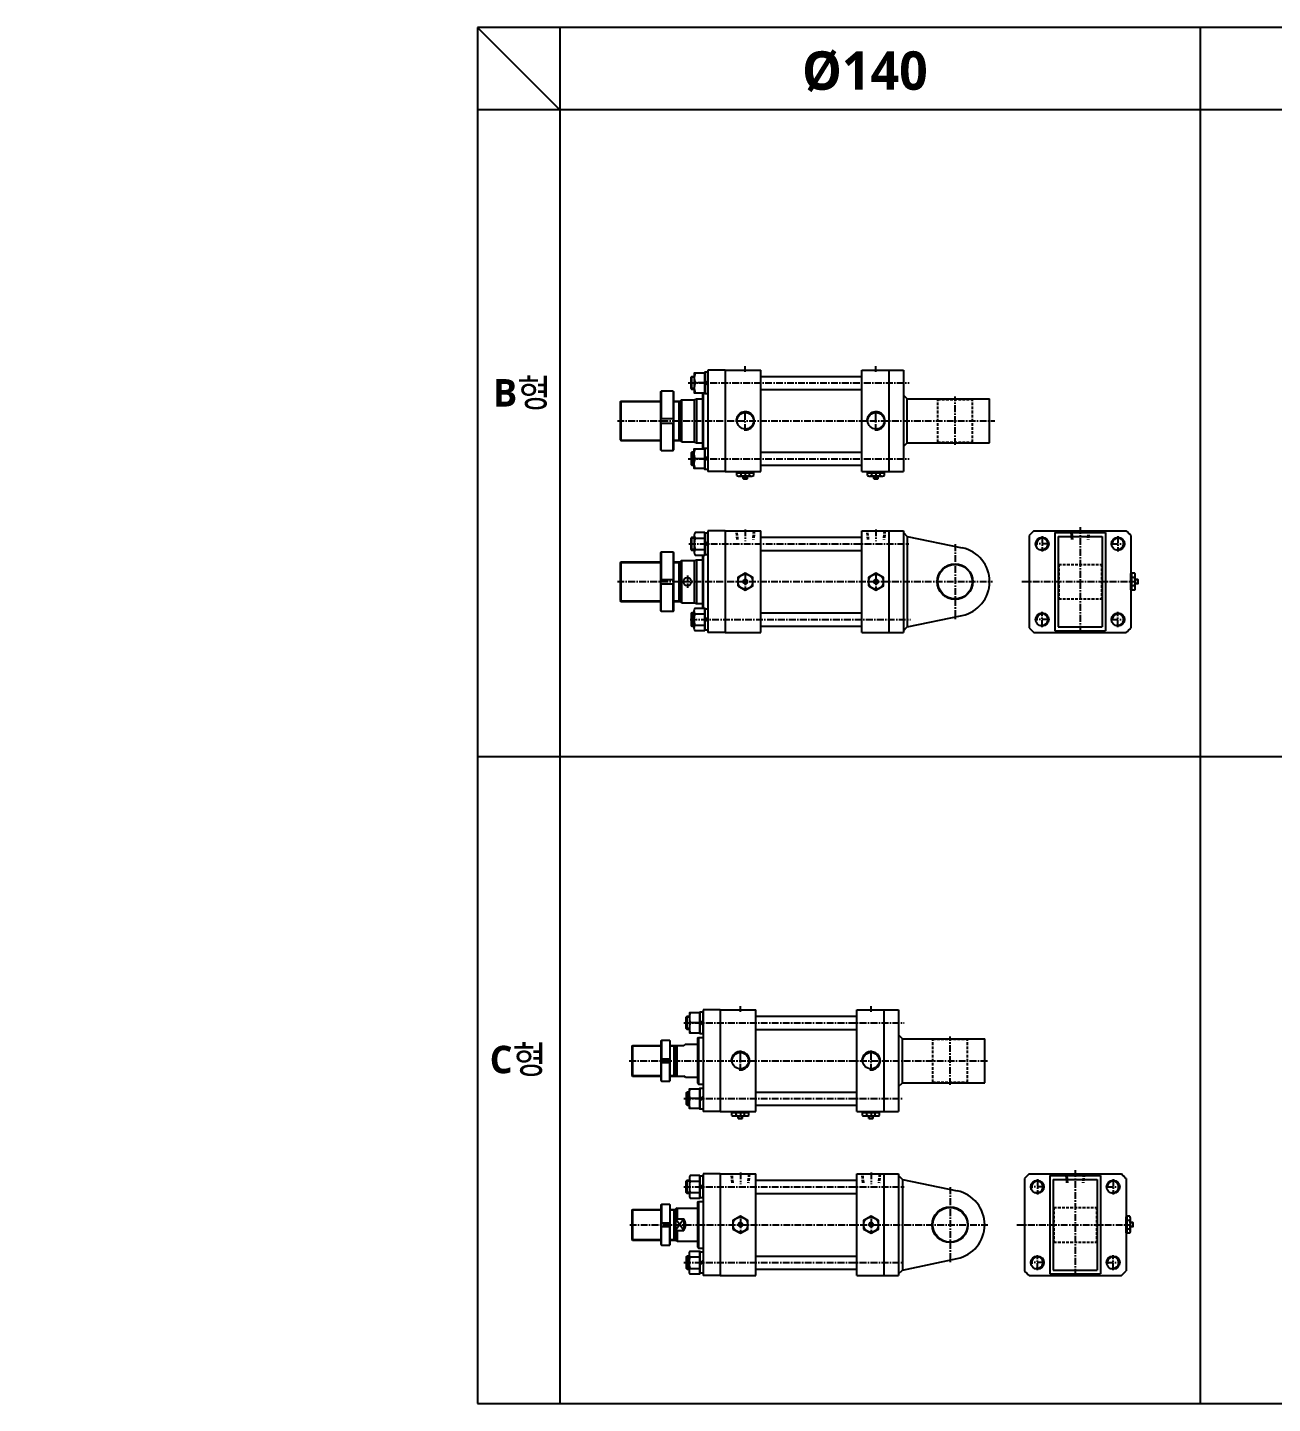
# Model space of a CAD drawing. Extents: x -819 to 9354, y 0 to 4161.
# Drawn here: x -819 to 1448, y 0 to 2506 of the extents above; entities that cross this region are included whole.
import ezdxf

# ---------------------------------------------------------------- set-up
doc = ezdxf.new("R2010")
doc.units = 0
doc.header["$LTSCALE"] = 10
doc.header["$MEASUREMENT"] = 0
doc.linetypes.add('CENTER', pattern=[2, 1.25, -0.25, 0.25, -0.25])
doc.linetypes.add('HIDDENX2', pattern=[0.75, 0.5, -0.25])
doc.layers.get('0').update_dxf_attribs({"linetype": 'CONTINUOUS'})
for name, color, linetype in [('HID', 2, 'HIDDENX2'), ('Line', 7, 'CONTINUOUS'), ('ML', 7, 'CONTINUOUS')]:
    doc.layers.add(name, color=color, linetype=linetype)
doc.styles.add('GHS', font='romans', dxfattribs={"bigfont": 'ghs'})
doc.styles.add('문자', font='romans.shx')

msp = doc.modelspace()

# ---------------------------------------------------------------- linework, layer by layer
for p, q in [((9354.3, 2505.7), (0, 2505.7)), ((0, 2505.7), (0, 0)), ((150, 2355.7), (0, 2505.7)), ((150, 2505.7), (150, 0)), ((1317.3, 0), (1317.3, 2505.7)), ((9354.3, 2355.7), (0, 2355.7)), ((0, 1177.9), (9354.3, 1177.9)), ((0, 0), (9354.3, 0))]:
    msp.add_line(p, q)
at = {"color": 7, "linetype": 'Continuous'}
for p, q in [((472.5, 1690), (472.5, 1695)), ((472.5, 1695), (478.8, 1695)), ((473.5, 1695), (473.5, 1697)), ((473.5, 1697), (502.7, 1697)), ((475.7, 1689), (500.5, 1689)), ((478.8, 1695), (503.7, 1695)), ((480.3, 1690), (480.3, 1695)), ((484.1, 1689.3), (484.1, 1689.3)), ((484.1, 1684.5), (484.1, 1689)), ((484.1, 1684.5), (484.6, 1684)), ((492.1, 1684.5), (484.1, 1684.5)), ((484.6, 1684), (491.6, 1684)), ((492.1, 1684.5), (491.6, 1684)), ((492.1, 1684.5), (492.1, 1689)), ((495.9, 1690), (495.9, 1695)), ((502.7, 1695), (502.7, 1697)), ((503.7, 1690), (503.7, 1695)), ((710.5, 1690), (710.5, 1695)), ((710.5, 1695), (716.8, 1695)), ((711.5, 1695), (711.5, 1697)), ((711.5, 1697), (740.7, 1697)), ((713.7, 1689), (738.5, 1689)), ((716.8, 1695), (741.7, 1695)), ((718.3, 1690), (718.3, 1695)), ((722.1, 1689.3), (722.1, 1689.3)), ((722.1, 1684.5), (722.1, 1689)), ((722.1, 1684.5), (722.6, 1684)), ((730.1, 1684.5), (722.1, 1684.5)), ((722.6, 1684), (729.6, 1684)), ((730.1, 1684.5), (729.6, 1684)), ((730.1, 1684.5), (730.1, 1689)), ((733.9, 1690), (733.9, 1695)), ((740.7, 1695), (740.7, 1697)), ((741.7, 1690), (741.7, 1695)), ((1190.4, 1482), (1190.4, 1511.2)), ((1192.4, 1511.2), (1190.4, 1511.2)), ((1197.5, 1512.2), (1192.4, 1512.2)), ((1192.4, 1487.3), (1192.4, 1512.2)), ((1197.5, 1504.4), (1192.4, 1504.4)), ((1198.4, 1484.2), (1198.4, 1509)), ((1192.4, 1482), (1190.4, 1482)), ((1197.5, 1488.8), (1192.4, 1488.8)), ((1192.4, 1481), (1192.4, 1487.3)), ((1197.5, 1481), (1192.4, 1481)), ((1198.2, 1492.6), (1198.2, 1492.6)), ((1202.9, 1500.6), (1198.4, 1500.6)), ((1202.9, 1492.6), (1198.4, 1492.6)), ((1202.9, 1500.6), (1203.4, 1500.1)), ((1202.9, 1500.6), (1202.9, 1492.6)), ((1202.9, 1492.6), (1203.4, 1493.1)), ((1203.4, 1493.1), (1203.4, 1500.1)), ((463.6, 524.7), (463.6, 529.7)), ((463.6, 529.7), (469.9, 529.7)), ((464.6, 529.7), (464.6, 531.7)), ((464.6, 531.7), (493.7, 531.7)), ((469.9, 529.7), (494.7, 529.7)), ((471.3, 524.7), (471.3, 529.7)), ((486.9, 524.7), (486.9, 529.7)), ((493.7, 529.7), (493.7, 531.7)), ((494.7, 524.7), (494.7, 529.7)), ((701.6, 524.7), (701.6, 529.7)), ((701.6, 529.7), (707.9, 529.7)), ((702.6, 529.7), (702.6, 531.7)), ((702.6, 531.7), (731.7, 531.7)), ((707.9, 529.7), (732.7, 529.7)), ((709.3, 524.7), (709.3, 529.7)), ((724.9, 524.7), (724.9, 529.7)), ((731.7, 529.7), (731.7, 531.7)), ((732.7, 524.7), (732.7, 529.7)), ((466.7, 523.7), (491.6, 523.7)), ((475.1, 523.9), (475.1, 524)), ((475.1, 519.2), (475.1, 523.7)), ((475.1, 519.2), (475.6, 518.7)), ((483.1, 519.2), (475.1, 519.2)), ((475.6, 518.7), (482.6, 518.7)), ((483.1, 519.2), (482.6, 518.7)), ((483.1, 519.2), (483.1, 523.7)), ((704.7, 523.7), (729.6, 523.7)), ((713.1, 523.9), (713.1, 524)), ((713.1, 519.2), (713.1, 523.7)), ((713.1, 519.2), (713.6, 518.7)), ((721.1, 519.2), (713.1, 519.2)), ((713.6, 518.7), (720.6, 518.7)), ((721.1, 519.2), (720.6, 518.7)), ((721.1, 519.2), (721.1, 523.7)), ((1181.5, 310.9), (1181.5, 340.1)), ((1183.5, 340.1), (1181.5, 340.1)), ((1188.5, 341.1), (1183.5, 341.1)), ((1183.5, 316.3), (1183.5, 341.1)), ((1188.5, 333.3), (1183.5, 333.3)), ((1189.5, 313.1), (1189.5, 337.9)), ((1194, 329.5), (1189.5, 329.5)), ((1194, 329.5), (1194.5, 329)), ((1194, 329.5), (1194, 321.5)), ((1194.5, 322), (1194.5, 329)), ((1183.5, 310.9), (1181.5, 310.9)), ((1188.5, 317.7), (1183.5, 317.7)), ((1183.5, 309.9), (1183.5, 316.3)), ((1188.5, 309.9), (1183.5, 309.9)), ((1189.2, 321.5), (1189.2, 321.5)), ((1194, 321.5), (1189.5, 321.5)), ((1194, 321.5), (1194.5, 322))]:
    msp.add_line(p, q, dxfattribs=at)
for points in [[(474.6, 1488.8), (488.1, 1481), (501.6, 1488.8), (501.6, 1504.4), (488.1, 1512.2), (474.6, 1504.4)], [(712.6, 1488.8), (726.1, 1481), (739.6, 1488.8), (739.6, 1504.4), (726.1, 1512.2), (712.6, 1504.4)], [(486.6, 1499.1), (485.2, 1496.6), (486.6, 1494.1), (489.5, 1494.1), (491, 1496.6), (489.5, 1499.1)], [(724.6, 1499.1), (723.2, 1496.6), (724.6, 1494.1), (727.5, 1494.1), (729, 1496.6), (727.5, 1499.1)], [(465.6, 317.7), (479.1, 309.9), (492.6, 317.7), (492.6, 333.3), (479.1, 341.1), (465.6, 333.3)], [(477.7, 328), (476.3, 325.5), (477.7, 323), (480.6, 323), (482, 325.5), (480.6, 328)], [(703.6, 317.7), (717.1, 309.9), (730.6, 317.7), (730.6, 333.3), (717.1, 341.1), (703.6, 333.3)], [(715.7, 328), (714.3, 325.5), (715.7, 323), (718.6, 323), (720, 325.5), (718.6, 328)]]:
    msp.add_lwpolyline(points, close=True, dxfattribs=at)
for centre, radius in [((488.1, 1496.6), 13.5), ((726.1, 1496.6), 13.5), ((488.1, 1496.6), 3.5), ((726.1, 1496.6), 3.5), ((479.1, 325.5), 13.5), ((479.1, 325.5), 3.5), ((717.1, 325.5), 13.5), ((717.1, 325.5), 3.5)]:
    msp.add_circle(centre, radius, dxfattribs=at)
for centre, radius, start, end in [((475.7, 1694.6), 5.62, 235.6158, 270), ((476.4, 1697.2), 8.22, 241.7006, 298.2994), ((488.1, 1720.3), 31.3, 255.6172, 270.0141), ((488.1, 1720.3), 31.3, 269.9859, 284.3828), ((499.8, 1697.2), 8.22, 241.7006, 298.2994), ((713.7, 1694.6), 5.62, 235.6158, 270), ((714.4, 1697.2), 8.22, 241.7006, 298.2994), ((726.1, 1720.3), 31.3, 255.6172, 270.0141), ((726.1, 1720.3), 31.3, 269.9859, 284.3828), ((737.8, 1697.2), 8.22, 241.7006, 298.2994), ((1190.2, 1508.3), 8.22, 331.7006, 28.2994), ((1167.1, 1496.6), 31.3, 359.9859, 14.3828), ((1167.1, 1496.6), 31.3, 345.6172, 0.0141), ((1190.2, 1484.9), 8.22, 331.7006, 28.2994), ((1192.8, 1484.2), 5.62, 325.6158, 0), ((466.7, 529.3), 5.62, 235.6158, 270), ((467.4, 531.9), 8.22, 241.7006, 298.2994), ((479.1, 555), 31.3, 255.6172, 270.0141), ((479.1, 555), 31.3, 269.9859, 284.3828), ((490.8, 531.9), 8.22, 241.7006, 298.2994), ((704.7, 529.3), 5.62, 235.6158, 270), ((705.4, 531.9), 8.22, 241.7006, 298.2994), ((717.1, 555), 31.3, 255.6172, 270.0141), ((717.1, 555), 31.3, 269.9859, 284.3828), ((728.8, 531.9), 8.22, 241.7006, 298.2994), ((1181.3, 337.2), 8.22, 331.7006, 28.2994), ((1158.2, 325.5), 31.3, 359.9859, 14.3828), ((1158.2, 325.5), 31.3, 345.6172, 0.0141), ((1181.3, 313.8), 8.22, 331.7006, 28.2994), ((1183.9, 313.1), 5.62, 325.6158, 0)]:
    msp.add_arc(centre, radius, start, end, dxfattribs=at)
at = {"layer": 'HID'}
for p, q in [((837.6, 1829.5), (838.6, 1828.5)), ((902.6, 1829.5), (901.6, 1828.5)), ((838.6, 1750.5), (838.6, 1828.5)), ((838.6, 1828.5), (901.6, 1828.5)), ((901.6, 1750.5), (901.6, 1828.5)), ((837.6, 1749.5), (838.6, 1750.5)), ((838.6, 1750.5), (901.6, 1750.5)), ((902.6, 1749.5), (901.6, 1750.5)), ((473.1, 1573.1), (471.5, 1589.1)), ((474.7, 1573.1), (473.1, 1589.1)), ((503.1, 1589.1), (501.5, 1573.1)), ((504.7, 1589.1), (503.1, 1573.1)), ((711.1, 1573.1), (709.5, 1589.1)), ((712.7, 1573.1), (711.1, 1589.1)), ((741.1, 1589.1), (739.5, 1573.1)), ((742.7, 1589.1), (741.1, 1573.1)), ((1082.9, 1573.1), (1081.3, 1589.1)), ((1084.5, 1573.1), (1082.9, 1589.1)), ((1112.9, 1589.1), (1111.3, 1573.1)), ((1114.5, 1589.1), (1112.9, 1573.1)), ((1057.9, 1529.1), (1058.9, 1528.1)), ((1137.9, 1529.1), (1136.9, 1528.1)), ((1058.9, 1528.1), (1136.9, 1528.1)), ((1058.9, 1528.1), (1058.9, 1465.1)), ((1136.9, 1528.1), (1136.9, 1465.1)), ((1057.9, 1464.1), (1058.9, 1465.1)), ((1058.9, 1465.1), (1136.9, 1465.1)), ((1137.9, 1464.1), (1136.9, 1465.1)), ((828.6, 664.2), (829.6, 663.2)), ((829.6, 585.2), (829.6, 663.2)), ((829.6, 663.2), (892.6, 663.2)), ((893.6, 664.2), (892.6, 663.2)), ((892.6, 585.2), (892.6, 663.2)), ((828.6, 584.2), (829.6, 585.2)), ((829.6, 585.2), (892.6, 585.2)), ((893.6, 584.2), (892.6, 585.2)), ((464.1, 402), (462.5, 418)), ((465.7, 402), (464.1, 418)), ((494.1, 418), (492.5, 402)), ((495.7, 418), (494.1, 402)), ((702.1, 402), (700.5, 418)), ((703.7, 402), (702.1, 418)), ((732.1, 418), (730.5, 402)), ((733.7, 418), (732.1, 402)), ((1074, 402), (1072.4, 418)), ((1075.6, 402), (1074, 418)), ((1104, 418), (1102.4, 402)), ((1105.6, 418), (1104, 402)), ((1049, 358), (1050, 357)), ((1050, 357), (1128, 357)), ((1050, 357), (1050, 294)), ((1129, 358), (1128, 357)), ((1128, 357), (1128, 294)), ((1049, 293), (1050, 294)), ((1050, 294), (1128, 294)), ((1129, 293), (1128, 294))]:
    msp.add_line(p, q, dxfattribs=at)
at = {"layer": 'Line'}
for p, q in [((395.2, 1868.9), (389.2, 1868.9)), ((395.2, 1848.1), (389.2, 1848.1)), ((260.6, 1824.5), (333.8, 1824.5)), ((357.8, 1824.5), (367.1, 1824.5)), ((367.1, 1824.5), (368.8, 1825.5)), ((260.6, 1754.5), (333.8, 1754.5)), ((357.8, 1754.5), (367.1, 1754.5)), ((367.1, 1754.5), (368.8, 1753.5)), ((395.2, 1730.9), (389.2, 1730.9)), ((395.2, 1710.1), (389.2, 1710.1)), ((395.2, 1576), (389.2, 1576)), ((395.2, 1555.2), (389.2, 1555.2)), ((260.6, 1531.6), (333.8, 1531.6)), ((357.8, 1531.6), (367.1, 1531.6)), ((367.1, 1531.6), (368.8, 1532.6)), ((260.6, 1461.6), (333.8, 1461.6)), ((357.8, 1461.6), (367.1, 1461.6)), ((367.1, 1461.6), (368.8, 1460.6)), ((395.2, 1438), (389.2, 1438)), ((395.2, 1417.2), (389.2, 1417.2)), ((358.1, 651.2), (359.9, 652.2)), ((281.6, 651.2), (334.5, 651.2)), ((351.5, 651.2), (358.1, 651.2)), ((281.6, 597.2), (334.5, 597.2)), ((351.5, 597.2), (358.1, 597.2)), ((358.1, 597.2), (359.9, 596.2)), ((386.2, 565.6), (380.2, 565.6)), ((386.2, 544.8), (380.2, 544.8)), ((386.2, 404.9), (380.2, 404.9)), ((386.2, 384.2), (380.2, 384.2)), ((281.6, 352.5), (334.5, 352.5)), ((351.5, 352.5), (358.1, 352.5)), ((358.1, 352.5), (359.9, 353.5)), ((376.1, 336.3), (361.1, 314.8)), ((376.1, 314.8), (361.1, 336.3)), ((281.6, 298.5), (334.5, 298.5)), ((351.5, 298.5), (358.1, 298.5)), ((358.1, 298.5), (359.9, 297.5)), ((386.2, 266.9), (380.2, 266.9)), ((386.2, 246.2), (380.2, 246.2))]:
    msp.add_line(p, q, dxfattribs=at)
for centre, radius, start, end in [((488.1, 1789.5), 16.6, 262.807, 186.1554), ((726.1, 1789.5), 16.6, 262.807, 186.1554), ((1028.9, 1565.6), 10.4, 251.9737, 192.9554), ((1166.9, 1565.6), 10.4, 257.8599, 190.8987), ((1028.9, 1427.6), 10.4, 255.4467, 191.0432), ((1166.9, 1427.6), 10.4, 255.7855, 190.7916), ((479.1, 624.2), 16.6, 262.807, 186.1554), ((717.1, 624.2), 16.6, 262.807, 186.1554), ((1020, 394.5), 10.4, 251.9737, 192.9554), ((1158, 394.5), 10.4, 257.8599, 190.8987), ((1020, 256.5), 10.4, 255.4467, 191.0432), ((1158, 256.5), 10.4, 255.7855, 190.7916)]:
    msp.add_arc(centre, radius, start, end, dxfattribs=at)
at = {"layer": 'ML'}
for p, q in [((420.1, 1882), (420.1, 1697)), ((451.1, 1882), (420.1, 1882)), ((451.1, 1882), (451.1, 1697)), ((451.1, 1882), (516.1, 1882)), ((516.1, 1697), (516.1, 1882)), ((700.1, 1697), (700.1, 1882)), ((700.1, 1882), (750.1, 1882)), ((750.1, 1697), (750.1, 1882)), ((750.1, 1882), (776.1, 1882)), ((776.1, 1882), (776.1, 1697)), ((390.8, 1846.5), (390.8, 1870.5)), ((395.2, 1874.1), (395.2, 1842.9)), ((414.2, 1863.1), (420.1, 1857.2)), ((414.2, 1859.8), (420.1, 1853.9)), ((516.1, 1870.5), (700.1, 1870.5)), ((333.8, 1842.5), (334.8, 1843.5)), ((333.8, 1842.5), (333.8, 1736.5)), ((356.8, 1843.5), (334.8, 1843.5)), ((334.8, 1843.5), (334.8, 1793.5)), ((356.8, 1843.5), (356.8, 1793.5)), ((356.8, 1843.5), (357.8, 1842.5)), ((357.8, 1736.5), (357.8, 1842.5)), ((395.1, 1828), (399.1, 1829.5)), ((399.1, 1829.5), (399.1, 1749.5)), ((399.1, 1829.5), (410.1, 1829.5)), ((410.1, 1840.5), (410.1, 1738.5)), ((411.6, 1840.5), (411.6, 1738.5)), ((516.1, 1846.5), (700.1, 1846.5)), ((776.1, 1836.5), (783.1, 1829.5)), ((783.1, 1749.5), (783.1, 1829.5)), ((783.1, 1829.5), (933.1, 1829.5)), ((933.1, 1749.5), (933.1, 1829.5)), ((260.1, 1824), (261.6, 1825.5)), ((260.1, 1824), (260.1, 1755)), ((261.6, 1825.5), (261.6, 1753.5)), ((261.6, 1825.5), (333.8, 1825.5)), ((357.8, 1825.5), (370.1, 1825.5)), ((367.1, 1825.5), (367.1, 1753.5)), ((372.1, 1828), (370.1, 1826)), ((370.1, 1826), (370.1, 1753)), ((372.1, 1828), (395.1, 1828)), ((372.1, 1828), (372.1, 1751)), ((395.1, 1828), (395.1, 1751)), ((333.8, 1793.5), (357.8, 1793.5)), ((333.8, 1785.5), (357.8, 1785.5)), ((334.8, 1735.5), (334.8, 1785.5)), ((356.8, 1735.5), (356.8, 1785.5)), ((260.1, 1755), (261.6, 1753.5)), ((261.6, 1753.5), (333.8, 1753.5)), ((334.8, 1735.5), (333.8, 1736.5)), ((334.8, 1735.5), (356.8, 1735.5)), ((356.8, 1735.5), (357.8, 1736.5)), ((357.8, 1753.5), (370.1, 1753.5)), ((372.1, 1751), (370.1, 1753)), ((372.1, 1751), (395.1, 1751)), ((390.8, 1732.5), (390.8, 1708.5)), ((395.1, 1751), (399.1, 1749.5)), ((395.2, 1704.9), (395.2, 1736.1)), ((399.1, 1749.5), (410.1, 1749.5)), ((516.1, 1732.5), (700.1, 1732.5)), ((776.1, 1742.5), (783.1, 1749.5)), ((783.1, 1749.5), (933.1, 1749.5)), ((414.2, 1720.5), (396.8, 1720.5)), ((414.2, 1719.2), (420.1, 1725.1)), ((414.2, 1715.9), (420.1, 1721.8)), ((516.1, 1708.5), (700.1, 1708.5)), ((451.1, 1697), (420.1, 1697)), ((451.1, 1697), (516.1, 1697)), ((700.1, 1697), (750.1, 1697)), ((750.1, 1697), (776.1, 1697)), ((395.2, 1581.2), (395.2, 1550)), ((451.1, 1589.1), (420.1, 1589.1)), ((420.1, 1589.1), (420.1, 1404.1)), ((451.1, 1589.1), (451.1, 1404.1)), ((451.1, 1589.1), (516.1, 1589.1)), ((516.1, 1404.1), (516.1, 1589.1)), ((700.1, 1404.1), (700.1, 1589.1)), ((700.1, 1589.1), (750.1, 1589.1)), ((750.1, 1404.1), (750.1, 1589.1)), ((750.1, 1589.1), (776.1, 1589.1)), ((776.1, 1589.1), (776.1, 1404.1)), ((776.1, 1586.1), (783.1, 1579.1)), ((783.1, 1579.1), (882.9, 1558.3)), ((783.1, 1579.1), (783.1, 1414.1)), ((1005.4, 1580.7), (1005.4, 1456.6)), ((1013.9, 1589.1), (1182, 1589.1)), ((1051.9, 1586.1), (1051.9, 1407.1)), ((1051.9, 1586.1), (1143.9, 1586.1)), ((1057.9, 1579.1), (1057.9, 1414.1)), ((1057.9, 1579.1), (1137.9, 1579.1)), ((1137.9, 1579.1), (1137.9, 1414.1)), ((1143.9, 1586.1), (1143.9, 1407.1)), ((1190.4, 1580.7), (1190.4, 1456.6)), ((390.8, 1553.6), (390.8, 1577.6)), ((396.8, 1576), (414.2, 1576)), ((396.8, 1555.2), (414.2, 1555.2)), ((414.2, 1570.2), (420.1, 1564.3)), ((414.2, 1566.9), (420.1, 1561)), ((516.1, 1577.6), (700.1, 1577.6)), ((516.1, 1553.6), (700.1, 1553.6)), ((260.1, 1531.1), (261.6, 1532.6)), ((260.1, 1531.1), (260.1, 1462.1)), ((261.6, 1532.6), (333.8, 1532.6)), ((261.6, 1532.6), (261.6, 1460.6)), ((333.8, 1549.6), (334.8, 1550.6)), ((333.8, 1549.6), (333.8, 1443.6)), ((334.8, 1550.6), (334.8, 1500.6)), ((356.8, 1550.6), (334.8, 1550.6)), ((356.8, 1550.6), (356.8, 1500.6)), ((356.8, 1550.6), (357.8, 1549.6)), ((357.8, 1443.6), (357.8, 1549.6)), ((357.8, 1532.6), (370.1, 1532.6)), ((367.1, 1532.6), (367.1, 1460.6)), ((372.1, 1535.1), (370.1, 1533.1)), ((370.1, 1533.1), (370.1, 1460.1)), ((372.1, 1535.1), (372.1, 1458.1)), ((372.1, 1535.1), (395.1, 1535.1)), ((395.1, 1535.1), (399.1, 1536.6)), ((395.1, 1535.1), (395.1, 1458.1)), ((399.1, 1536.6), (399.1, 1456.6)), ((399.1, 1536.6), (410.1, 1536.6)), ((410.1, 1544.8), (410.1, 1448.4)), ((411.6, 1544.8), (411.6, 1448.4)), ((333.8, 1500.6), (357.8, 1500.6)), ((333.8, 1492.6), (357.8, 1492.6)), ((334.8, 1442.6), (334.8, 1492.6)), ((356.8, 1442.6), (356.8, 1492.6)), ((260.1, 1462.1), (261.6, 1460.6)), ((261.6, 1460.6), (333.8, 1460.6)), ((357.8, 1460.6), (370.1, 1460.6)), ((372.1, 1458.1), (370.1, 1460.1)), ((372.1, 1458.1), (395.1, 1458.1)), ((395.1, 1458.1), (399.1, 1456.6)), ((399.1, 1456.6), (410.1, 1456.6)), ((1005.4, 1456.6), (1005.4, 1412.5)), ((1190.4, 1456.6), (1190.4, 1412.5)), ((334.8, 1442.6), (333.8, 1443.6)), ((334.8, 1442.6), (356.8, 1442.6)), ((356.8, 1442.6), (357.8, 1443.6)), ((390.8, 1439.6), (390.8, 1415.6)), ((395.2, 1412), (395.2, 1443.2)), ((396.8, 1438), (414.2, 1438)), ((414.2, 1426.3), (420.1, 1432.2)), ((414.2, 1423), (420.1, 1428.9)), ((516.1, 1439.6), (700.1, 1439.6)), ((783.1, 1414.1), (882.9, 1434.9)), ((396.8, 1417.2), (414.2, 1417.2)), ((451.1, 1404.1), (420.1, 1404.1)), ((451.1, 1404.1), (516.1, 1404.1)), ((516.1, 1415.6), (700.1, 1415.6)), ((700.1, 1404.1), (750.1, 1404.1)), ((750.1, 1404.1), (776.1, 1404.1)), ((776.1, 1407.1), (783.1, 1414.1)), ((1013.9, 1404.1), (1182, 1404.1)), ((1051.9, 1407.1), (1143.9, 1407.1)), ((1057.9, 1414.1), (1137.9, 1414.1)), ((386.2, 703.6), (380.2, 703.6)), ((381.9, 681.2), (381.9, 705.2)), ((386.2, 708.8), (386.2, 677.6)), ((411.1, 716.7), (411.1, 531.7)), ((442.1, 716.7), (411.1, 716.7)), ((442.1, 716.7), (442.1, 531.7)), ((442.1, 716.7), (507.1, 716.7)), ((507.1, 531.7), (507.1, 716.7)), ((507.1, 705.2), (691.1, 705.2)), ((691.1, 531.7), (691.1, 716.7)), ((691.1, 716.7), (741.1, 716.7)), ((741.1, 531.7), (741.1, 716.7)), ((741.1, 716.7), (767.1, 716.7)), ((767.1, 716.7), (767.1, 531.7)), ((386.2, 682.8), (380.2, 682.8)), ((405.2, 693.2), (387.8, 693.2)), ((405.2, 697.8), (411.1, 691.9)), ((405.2, 694.5), (411.1, 688.6)), ((507.1, 681.2), (691.1, 681.2)), ((281.1, 650.7), (282.6, 652.2)), ((282.6, 652.2), (282.6, 596.2)), ((282.6, 652.2), (334.5, 652.2)), ((334.5, 660.2), (335.5, 661.2)), ((334.5, 660.2), (334.5, 588.2)), ((335.5, 661.2), (335.5, 627.7)), ((350.5, 661.2), (335.5, 661.2)), ((350.5, 661.2), (350.5, 627.7)), ((350.5, 661.2), (351.5, 660.2)), ((351.5, 588.2), (351.5, 660.2)), ((351.5, 652.2), (361.1, 652.2)), ((358.1, 652.2), (358.1, 596.2)), ((361.1, 652.2), (361.1, 596.2)), ((361.1, 652.2), (376.1, 652.2)), ((364.1, 596.2), (364.1, 652.2)), ((379.1, 654.2), (376.1, 652.2)), ((379.1, 654.2), (401.1, 654.2)), ((401.1, 665.2), (402.6, 666.7)), ((401.1, 665.2), (401.1, 583.2)), ((402.6, 666.7), (402.6, 581.7)), ((402.6, 666.7), (411.1, 666.7)), ((767.1, 671.2), (774.1, 664.2)), ((774.1, 664.2), (924.1, 664.2)), ((774.1, 584.2), (774.1, 664.2)), ((924.1, 584.2), (924.1, 664.2)), ((281.1, 650.7), (281.1, 597.7)), ((334.5, 627.7), (351.5, 627.7)), ((334.5, 620.7), (351.5, 620.7)), ((335.5, 587.2), (335.5, 620.7)), ((350.5, 587.2), (350.5, 620.7)), ((281.1, 597.7), (282.6, 596.2)), ((282.6, 596.2), (334.5, 596.2)), ((334.5, 588.2), (335.5, 587.2)), ((335.5, 587.2), (350.5, 587.2)), ((350.5, 587.2), (351.5, 588.2)), ((351.5, 596.2), (361.1, 596.2)), ((361.1, 596.2), (376.1, 596.2)), ((379.1, 594.2), (376.1, 596.2)), ((379.1, 594.2), (401.1, 594.2)), ((401.1, 583.2), (402.6, 581.7)), ((402.6, 581.7), (411.1, 581.7)), ((767.1, 577.2), (774.1, 584.2)), ((774.1, 584.2), (924.1, 584.2)), ((381.9, 567.2), (381.9, 543.2)), ((386.2, 539.6), (386.2, 570.8)), ((405.2, 555.2), (387.8, 555.2)), ((405.2, 553.9), (411.1, 559.8)), ((405.2, 550.6), (411.1, 556.5)), ((507.1, 567.2), (691.1, 567.2)), ((442.1, 531.7), (411.1, 531.7)), ((442.1, 531.7), (507.1, 531.7)), ((507.1, 543.2), (691.1, 543.2)), ((691.1, 531.7), (741.1, 531.7)), ((741.1, 531.7), (767.1, 531.7)), ((381.9, 382.5), (381.9, 406.5)), ((386.2, 410.1), (386.2, 378.9)), ((387.8, 404.9), (405.2, 404.9)), ((442.1, 418), (411.1, 418)), ((411.1, 418), (411.1, 233)), ((442.1, 418), (442.1, 233)), ((442.1, 418), (507.1, 418)), ((507.1, 233), (507.1, 418)), ((507.1, 406.5), (691.1, 406.5)), ((691.1, 233), (691.1, 418)), ((691.1, 418), (741.1, 418)), ((741.1, 233), (741.1, 418)), ((741.1, 418), (767.1, 418)), ((767.1, 418), (767.1, 233)), ((767.1, 415), (774.1, 408)), ((774.1, 408), (774.1, 243)), ((774.1, 408), (874, 387.2)), ((996.5, 409.6), (996.5, 285.5)), ((1004.9, 418), (1173.1, 418)), ((1043, 415), (1043, 236)), ((1043, 415), (1135, 415)), ((1049, 408), (1049, 243)), ((1049, 408), (1129, 408)), ((1129, 408), (1129, 243)), ((1135, 415), (1135, 236)), ((1181.5, 409.6), (1181.5, 285.5)), ((387.8, 384.1), (405.2, 384.1)), ((405.2, 399.1), (411.1, 393.2)), ((405.2, 395.8), (411.1, 389.9)), ((507.1, 382.5), (691.1, 382.5)), ((281.1, 352), (282.6, 353.5)), ((281.1, 352), (281.1, 299)), ((282.6, 353.5), (334.5, 353.5)), ((282.6, 353.5), (282.6, 297.5)), ((334.5, 361.5), (335.5, 362.5)), ((334.5, 361.5), (334.5, 289.5)), ((350.5, 362.5), (335.5, 362.5)), ((335.5, 362.5), (335.5, 329)), ((350.5, 362.5), (351.5, 361.5)), ((350.5, 362.5), (350.5, 329)), ((351.5, 289.5), (351.5, 361.5)), ((351.5, 353.5), (361.1, 353.5)), ((358.1, 353.5), (358.1, 297.5)), ((364.1, 355.5), (361.1, 353.8)), ((361.1, 353.8), (361.1, 297.3)), ((364.1, 355.5), (401.1, 355.5)), ((364.1, 355.5), (364.1, 336.3)), ((401.1, 366.5), (402.6, 368)), ((401.1, 366.5), (401.1, 284.5)), ((402.6, 368), (402.6, 283)), ((402.6, 368), (411.1, 368)), ((334.5, 329), (351.5, 329)), ((361.1, 336.3), (376.1, 336.3)), ((376.1, 336.3), (376.1, 314.8)), ((334.5, 322), (351.5, 322)), ((335.5, 288.5), (335.5, 322)), ((350.5, 288.5), (350.5, 322)), ((361.1, 314.8), (376.1, 314.8)), ((364.1, 314.8), (364.1, 295.5)), ((281.1, 299), (282.6, 297.5)), ((282.6, 297.5), (334.5, 297.5)), ((334.5, 289.5), (335.5, 288.5)), ((335.5, 288.5), (350.5, 288.5)), ((350.5, 288.5), (351.5, 289.5)), ((351.5, 297.5), (361.1, 297.5)), ((364.1, 295.5), (361.1, 297.3)), ((364.1, 295.5), (401.1, 295.5)), ((401.1, 284.5), (402.6, 283)), ((402.6, 283), (411.1, 283)), ((996.5, 285.5), (996.5, 241.5)), ((1181.5, 285.5), (1181.5, 241.5)), ((381.9, 268.5), (381.9, 244.5)), ((386.2, 240.9), (386.2, 272.1)), ((387.8, 266.9), (405.2, 266.9)), ((405.2, 255.2), (411.1, 261.1)), ((405.2, 251.9), (411.1, 257.8)), ((507.1, 268.5), (691.1, 268.5)), ((774.1, 243), (874, 263.9)), ((387.8, 246.1), (405.2, 246.1)), ((442.1, 233), (411.1, 233)), ((442.1, 233), (507.1, 233)), ((507.1, 244.5), (691.1, 244.5)), ((691.1, 233), (741.1, 233)), ((741.1, 233), (767.1, 233)), ((767.1, 236), (774.1, 243)), ((1004.9, 233), (1173.1, 233)), ((1043, 236), (1135, 236)), ((1049, 243), (1129, 243))]:
    msp.add_line(p, q, dxfattribs=at)
at = {"layer": 'ML', "color": 1, "linetype": 'CENTER'}
for p, q in [((488.1, 1878.7), (488.1, 1889.1)), ((726.1, 1878.7), (726.1, 1889.1)), ((384.2, 1858.5), (786.7, 1858.5)), ((414.2, 1858.5), (396.8, 1858.5)), ((870.1, 1745.5), (870.1, 1833.5)), ((488.1, 1771.2), (488.1, 1807.8)), ((726.1, 1771.2), (726.1, 1807.8)), ((255, 1789.5), (942.4, 1789.5)), ((384.2, 1720.5), (786.4, 1720.5)), ((488.1, 1697.8), (488.1, 1688.3)), ((726.1, 1697.8), (726.1, 1688.3)), ((488.1, 1591.8), (488.1, 1570.5)), ((726.1, 1591.8), (726.1, 1570.5)), ((1028.9, 1579.4), (1028.9, 1551.8)), ((1097.9, 1596.1), (1097.9, 1401.5)), ((1166.9, 1579.4), (1166.9, 1551.8)), ((385.2, 1565.6), (786.2, 1565.6)), ((870.1, 1564.9), (870.1, 1428.2)), ((1040.9, 1565.6), (1017, 1565.6)), ((1155, 1565.6), (1178.9, 1565.6)), ((382.6, 1508.1), (382.6, 1485.1)), ((488.1, 1507.6), (488.1, 1485.6)), ((726.1, 1507.6), (726.1, 1485.6)), ((255, 1496.6), (938.5, 1496.6)), ((991.6, 1496.6), (1200, 1496.6)), ((1028.9, 1413.8), (1028.9, 1441.4)), ((1166.9, 1413.8), (1166.9, 1441.4)), ((387.6, 1427.6), (788.9, 1427.6)), ((1040.9, 1427.6), (1017, 1427.6)), ((1155, 1427.6), (1178.9, 1427.6)), ((479.1, 713.4), (479.1, 723.8)), ((717.1, 713.4), (717.1, 723.8)), ((376.3, 693.2), (777.2, 693.2)), ((861.1, 580.2), (861.1, 668.2)), ((479.1, 605.9), (479.1, 642.5)), ((717.1, 605.9), (717.1, 642.5)), ((276.7, 624.2), (931.3, 624.2)), ((376.3, 555.2), (776.2, 555.2)), ((479.1, 532.5), (479.1, 523)), ((717.1, 532.5), (717.1, 523)), ((479.1, 420.7), (479.1, 399.5)), ((717.1, 420.7), (717.1, 399.5)), ((1020, 408.3), (1020, 380.8)), ((1089, 425), (1089, 230.4)), ((1158, 408.3), (1158, 380.8)), ((376.3, 394.5), (777.2, 394.5)), ((861.1, 393.9), (861.1, 257.2)), ((1031.9, 394.5), (1008.1, 394.5)), ((1146.1, 394.5), (1169.9, 394.5)), ((479.1, 336.5), (479.1, 314.5)), ((717.1, 336.5), (717.1, 314.5)), ((277.5, 325.5), (930.5, 325.5)), ((982.7, 325.5), (1191, 325.5)), ((376.3, 256.5), (776.2, 256.5)), ((1031.9, 256.5), (1008.1, 256.5)), ((1020, 242.8), (1020, 270.3)), ((1146.1, 256.5), (1169.9, 256.5)), ((1158, 242.8), (1158, 270.3))]:
    msp.add_line(p, q, dxfattribs=at)
at = {"layer": 'ML', "color": 2}
for p, q in [((484.6, 1689.2), (484.6, 1689.2)), ((484.6, 1684), (484.6, 1689)), ((491.6, 1684), (491.6, 1689)), ((722.6, 1689.2), (722.6, 1689.2)), ((722.6, 1684), (722.6, 1689)), ((729.6, 1684), (729.6, 1689)), ((1198.2, 1493.1), (1198.2, 1493.1)), ((1203.4, 1500.1), (1198.4, 1500.1)), ((1203.4, 1493.1), (1198.4, 1493.1)), ((475.6, 523.9), (475.6, 523.9)), ((475.6, 518.7), (475.6, 523.7)), ((482.6, 518.7), (482.6, 523.7)), ((713.6, 523.9), (713.6, 523.9)), ((713.6, 518.7), (713.6, 523.7)), ((720.6, 518.7), (720.6, 523.7)), ((1194.5, 329), (1189.5, 329)), ((1189.3, 322), (1189.3, 322)), ((1194.5, 322), (1189.5, 322))]:
    msp.add_line(p, q, dxfattribs=at)
at = {"layer": 'ML'}
for points in [[(395.2, 1846.5), (390.8, 1846.5), (389.2, 1848.1), (389.2, 1868.9), (390.8, 1870.5), (395.2, 1870.5)], [(420.1, 1839.1), (420.1, 1877.8), (414.2, 1877.8), (414.2, 1839.1), (420.1, 1839.1)], [(395.2, 1732.5), (390.8, 1732.5), (389.2, 1730.9), (389.2, 1710.1), (390.8, 1708.5), (395.2, 1708.5)], [(420.1, 1739.8), (420.1, 1701.1), (414.2, 1701.1), (414.2, 1739.8), (420.1, 1739.8)], [(420.1, 1546.2), (420.1, 1584.9), (414.2, 1584.9), (414.2, 1546.2), (420.1, 1546.2)], [(395.2, 1553.6), (390.8, 1553.6), (389.2, 1555.2), (389.2, 1576), (390.8, 1577.6), (395.2, 1577.6)], [(395.2, 1439.6), (390.8, 1439.6), (389.2, 1438), (389.2, 1417.2), (390.8, 1415.6), (395.2, 1415.6)], [(420.1, 1446.9), (420.1, 1408.2), (414.2, 1408.2), (414.2, 1446.9), (420.1, 1446.9)], [(386.2, 681.2), (381.9, 681.2), (380.2, 682.8), (380.2, 703.6), (381.9, 705.2), (386.2, 705.2)], [(411.1, 673.8), (411.1, 712.5), (405.2, 712.5), (405.2, 673.8), (411.1, 673.8)], [(386.2, 567.2), (381.9, 567.2), (380.2, 565.6), (380.2, 544.8), (381.9, 543.2), (386.2, 543.2)], [(411.1, 574.5), (411.1, 535.8), (405.2, 535.8), (405.2, 574.5), (411.1, 574.5)], [(386.2, 382.5), (381.9, 382.5), (380.2, 384.2), (380.2, 404.9), (381.9, 406.5), (386.2, 406.5)], [(411.1, 375.2), (411.1, 413.9), (405.2, 413.9), (405.2, 375.2), (411.1, 375.2)], [(411.1, 275.9), (411.1, 237.2), (405.2, 237.2), (405.2, 275.9), (411.1, 275.9)], [(386.2, 268.5), (381.9, 268.5), (380.2, 266.9), (380.2, 246.2), (381.9, 244.5), (386.2, 244.5)]]:
    msp.add_lwpolyline(points, dxfattribs=at)
for points in [[(414.2, 1876.5), (395.2, 1876.5), (395.2, 1840.5), (414.2, 1840.5)], [(414.2, 1702.5), (395.2, 1702.5), (395.2, 1738.5), (414.2, 1738.5)], [(405.2, 711.2), (386.2, 711.2), (386.2, 675.2), (405.2, 675.2)], [(405.2, 537.2), (386.2, 537.2), (386.2, 573.2), (405.2, 573.2)]]:
    msp.add_lwpolyline(points, close=True, dxfattribs=at)
for points in [[(396.8, 1876.5, 0.178633), (396.8, 1858.5, 0.178633), (396.8, 1840.5)], [(396.8, 1702.5, -0.178633), (396.8, 1720.5, -0.178633), (396.8, 1738.5)], [(414.2, 1586.4), (396.8, 1586.4, 0.309401), (396.8, 1576, 0.154701), (396.8, 1555.2, 0.309401), (396.8, 1544.8), (414.2, 1544.8), (414.2, 1586.4)], [(414.2, 1406.8), (396.8, 1406.8, -0.309401), (396.8, 1417.2, -0.154701), (396.8, 1438, -0.309401), (396.8, 1448.4), (414.2, 1448.4), (414.2, 1406.8)], [(387.8, 711.2, 0.178633), (387.8, 693.2, 0.178633), (387.8, 675.2)], [(387.8, 537.2, -0.178633), (387.8, 555.2, -0.178633), (387.8, 573.2)], [(405.2, 415.3), (387.8, 415.3, 0.309401), (387.8, 404.9, 0.154701), (387.8, 384.1, 0.309401), (387.8, 373.7), (405.2, 373.7), (405.2, 415.3)], [(405.2, 235.7), (387.8, 235.7, -0.309401), (387.8, 246.1, -0.154701), (387.8, 266.9, -0.309401), (387.8, 277.3), (405.2, 277.3), (405.2, 235.7)]]:
    msp.add_lwpolyline(points, format="xyb", dxfattribs=at)
for centre, radius in [((488.1, 1789.5), 15), ((726.1, 1789.5), 15), ((1028.9, 1565.6), 12), ((1166.9, 1565.6), 12), ((870.1, 1496.6), 32.5), ((382.6, 1496.6), 7.5), ((870.1, 1496.6), 31.5), ((1028.9, 1427.6), 12), ((1166.9, 1427.6), 12), ((479.1, 624.2), 15), ((717.1, 624.2), 15), ((1020, 394.5), 12), ((1158, 394.5), 12), ((861.1, 325.5), 32.5), ((861.1, 325.5), 31.5), ((1020, 256.5), 12), ((1158, 256.5), 12)]:
    msp.add_circle(centre, radius, dxfattribs=at)
for centre, radius, start, end in [((1097.9, 1496.6), 125, 132.2686, 137.7314), ((1097.9, 1496.6), 125, 42.2686, 47.7314), ((870.1, 1496.6), 63, 281.7806, 78.2194), ((1097.9, 1496.6), 125, 222.2686, 227.7314), ((1097.9, 1496.6), 125, 312.2686, 317.7314), ((1089, 325.5), 125, 132.2686, 137.7314), ((1089, 325.5), 125, 42.2686, 47.7314), ((861.1, 325.5), 63, 281.7806, 78.2194), ((358.3, 325.5), 20.8, 328.8704, 31.1296), ((1089, 325.5), 125, 222.2686, 227.7314), ((1089, 325.5), 125, 312.2686, 317.7314)]:
    msp.add_arc(centre, radius, start, end, dxfattribs=at)
at = {"layer": 'ML', "color": 2}
for centre in [(488.1, 1496.6), (726.1, 1496.6), (479.1, 325.5), (717.1, 325.5)]:
    msp.add_arc(centre, 4, 270, 180, dxfattribs=at)

# ---------------------------------------------------------------- texts
at = {"attachment_point": 1, "style": '문자'}
for s, width, gutter_width, heights, insert, char_height in [('{\\fMalgun Gothic|b1|i0|c129|p50;%%C140}', 124.533, 16, [-75.6], (591.4, 2462.3), 70), ('{\\fMalgun Gothic|b1|i0|c129|p50;B형}', 655.383, 160, [-66.4], (28.8, 1865.5), 50), ('{\\fMalgun Gothic|b1|i0|c129|p50;C형}', 655.383, 160, [-66.4], (22.5, 651.4), 50)]:
    msp.add_mtext_dynamic_manual_height_columns(s, width=width, gutter_width=gutter_width, heights=heights, dxfattribs=dict(at, insert=insert, char_height=char_height))
at = {"layer": 'ML', "color": 2, "insert": (-819.3, 74.1), "char_height": 3, "attachment_point": 7, "style": 'GHS'}
msp.add_mtext('\\A1;', dxfattribs=at)

doc.saveas('drawing.dxf')
